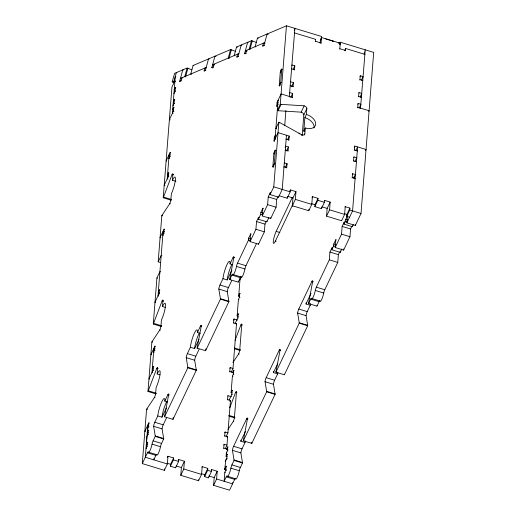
<?xml version="1.0" encoding="UTF-8"?>
<svg xmlns="http://www.w3.org/2000/svg" width="516" height="516" viewBox="0 0 516 516"><rect width="100%" height="100%" fill="white"/><g stroke="black" fill="none" stroke-linecap="round" stroke-linejoin="round"><path stroke-width="0.77" d="M235.173 478.603A2.993 0.542 -73 0 0 234.683 479.409L229.555 490.2L213.605 485.337L216.617 478.996L217.223 471.25L211.599 469.534L211.444 471.469L208.432 477.81L204.639 476.655L207.651 470.315L207.8 468.38L202.175 466.664L201.562 474.41L198.55 480.744L180.768 475.326L183.78 468.986L184.393 461.24L178.762 459.524L178.607 461.459L175.595 467.799L170.435 466.225L173.447 459.885L173.602 457.95L167.971 456.234L167.365 463.981L164.352 470.321L142.306 463.594L146.563 409.452A2.993 0.542 -73 0 1 146.847 408.93L154.49 397.385A2.993 0.542 -73 0 0 155.651 393.34L156.109 387.529A10.475 1.896 -73 0 0 160.154 373.352A10.475 1.896 -73 0 0 157.174 373.965L157.632 368.153L158.16 368.314M155.897 393.889L147.982 391.47L151.872 342.011A2.993 0.542 -73 0 1 152.156 341.489L159.799 329.943A2.993 0.542 -73 0 0 160.96 325.893L161.411 320.081A10.475 1.896 -73 0 0 165.462 305.904A10.475 1.896 -73 0 0 162.482 306.523L162.94 300.712L163.469 300.873M161.205 326.441L153.291 324.029L156.916 277.956L159.928 271.616L160.631 271.835M160.65 262.567L158.186 261.812L161.811 215.746A2.993 0.542 -73 0 1 162.089 215.224L169.738 203.678A2.993 0.542 -73 0 0 170.893 199.627L171.351 193.816A10.475 1.896 -73 0 0 175.395 179.639A10.475 1.896 -73 0 0 172.421 180.258L172.879 174.447L173.402 174.608M171.144 200.176L163.224 197.763L171.938 87.107L174.943 80.767M147.376 444.689L146.325 444.366L146.957 436.291L147.969 434.162L148.273 430.286L148.802 430.447M146.557 448.378L146.028 448.217L147.028 446.108L147.337 442.231L147.86 442.393M148.079 429.009L147.55 428.848L148.556 426.732L148.86 422.862L149.388 423.023M149.679 379.06L148.976 378.847L152.988 370.398L153.291 366.521L153.82 366.683M154.116 352.331L153.587 352.17L154.587 350.054L154.897 346.184L155.419 346.346M155.535 302.331L155.006 302.17L159.025 293.72L159.328 289.844L159.857 290.005M163.327 235.296L162.798 235.135L163.798 233.026L164.107 229.149L164.63 229.31M164.746 185.296L164.217 185.134L168.235 176.685L168.538 172.815L169.067 172.976M169.358 158.618L168.829 158.457L169.835 156.348L170.138 152.472L170.667 152.633M169.899 119.802L169.377 119.641L173.389 111.192L173.692 107.315L174.221 107.476M173.518 105.774L172.989 105.612L173.995 103.497L174.298 99.62L174.827 99.781M173.931 93.667L174.937 91.551L175.24 87.675L175.769 87.836M153.845 458.705L153.762 459.833L155.877 455.376A2.993 0.542 -73 0 1 156.722 454.68A5.986 1.084 -73 0 0 158.412 453.274A5.986 1.084 -73 0 0 160.502 446.708A2.993 0.542 -73 0 1 161.553 443.425L163.669 438.974A2.993 0.542 -73 0 0 163.669 438.503L162.069 428.867A2.993 0.542 -73 0 1 163.224 424.816L166.487 417.954M164.352 470.321L164.469 468.863M170.435 466.225L170.59 464.284L173.602 457.95M175.595 467.799L175.646 467.193M180.768 475.326L181.38 467.573L184.393 461.24M198.55 480.744L198.641 479.661M204.639 476.655L204.794 474.714L207.8 468.38M208.432 477.81L208.49 477.081M213.605 485.337L214.217 477.59L217.223 471.25M223.66 448.539L224.15 444.27L226.969 445.127L225.273 448.694M224.621 436.272L225.118 432.002L227.93 432.86L226.053 436.82M227.485 399.952L227.975 395.682L231.497 396.752M229.691 371.862L230.188 367.592L233 368.45L231.116 372.41M233.516 323.274L234.012 319.004L237.528 320.075M226.666 466.425L226.143 466.264L225.834 470.134L224.834 472.25L224.118 481.286L226.24 476.836A2.993 0.542 -73 0 1 227.079 476.133A5.986 1.084 -73 0 0 228.769 474.733A5.986 1.084 -73 0 0 230.865 468.167A2.993 0.542 -73 0 1 231.916 464.884L234.032 460.427A2.993 0.542 -73 0 0 234.032 459.962L232.432 450.32A2.993 0.542 -73 0 1 233.587 446.276L246.635 418.811A2.993 0.542 -73 0 1 247.487 418.637L248.015 418.798M224.744 469.405L225.769 460.304A2.245 1.4 25.3 0 1 226.827 459.382M227.13 456.75L226.079 456.428L226.356 452.874L227.363 450.765L227.666 446.888L228.195 447.05M226.969 445.127L227.627 436.736L224.815 435.878M227.93 432.86L230.484 400.416L227.672 399.558M232.148 392.986L231.097 392.663L232.394 376.203L233.393 374.087L233.703 370.211L234.225 370.372M233 368.45L236.522 323.738L233.703 322.881M238.186 316.308L237.128 315.986L238.424 299.525L239.43 297.41L239.734 293.533L240.263 293.694M225.208 461.491L226.776 458.189L227.079 454.319L227.608 454.473M229.033 400.235L231.794 394.424L232.097 390.554L232.626 390.715M235.07 323.558L237.831 317.746L238.134 313.876L238.663 314.038M239.624 280.298L241.043 276.911M228.04 429.351L233.297 421.417A2.993 0.542 -73 0 0 234.451 417.367L236.438 392.186L236.967 392.347M232.871 362.632L238.605 353.97A2.993 0.542 -73 0 0 239.759 349.919L241.746 324.738L242.275 324.899M240.791 276.853A2.993 0.542 -73 0 0 240.301 277.66L238.186 282.117L229.743 279.543L231.858 275.086A2.993 0.542 -73 0 1 232.703 274.389A5.986 1.084 -73 0 0 234.393 272.99A5.986 1.084 -73 0 0 236.483 266.417A2.993 0.542 -73 0 1 237.534 263.134L248.512 240.024L248.667 238.082L250.673 233.858L251.202 234.019M266.353 221.203L264.972 224.112L264.36 231.858L258.51 244.184L250.066 241.604L250.673 233.858M232.671 482.518L232.561 483.86L216.617 478.996M250.066 241.604L255.917 229.285L256.529 221.538L258.535 217.313L259.064 217.475M268.862 217.539L266.824 221.822L258.381 219.248L258.535 217.313M258.381 219.248L260.709 214.353L260.864 212.411L262.87 208.187L263.399 208.348M258.51 244.184L258.568 243.455M277.937 196.822L276.679 199.466L276.073 207.213L270.7 218.513L262.257 215.933L262.87 208.187M262.257 215.933L267.63 204.639L268.236 196.893L270.242 192.668L270.771 192.823M266.824 221.822L266.882 221.093M274.551 141.261L274.022 141.1L274.325 137.23L275.331 135.115L275.86 135.276M277.292 106.393L276.77 106.231L277.073 102.361L281.085 93.912L292.346 97.343L292.153 97.737M286.232 135.753L286.483 135.224L282.213 189.43L278.537 197.177L270.094 194.603L270.242 192.668M270.7 218.513L270.777 217.539M270.094 194.603L273.77 186.857L278.859 122.189A2.993 1.864 25.4 0 1 279.659 122.518L301.879 134.882A2.993 1.864 25.4 0 0 304.846 133.799L305.304 127.987A10.475 6.534 25.4 0 0 315.689 124.214A10.475 6.534 25.4 0 0 306.369 114.429L306.827 108.618A2.993 1.864 25.4 0 0 304.163 105.825L281.085 104.374A2.993 1.864 25.4 0 1 280.278 104.206L277.266 110.547A2.993 1.864 25.4 0 0 278.079 110.714L301.157 112.159A2.993 1.864 25.4 0 1 303.814 114.958L302.208 135.418M280.278 104.206L286.445 25.8L321.668 36.533L319.901 42.957M278.537 197.177L278.601 196.332M284.742 125.42L285.909 110.572M294.475 28.554L294.9 28.374L289.276 97.014M286.625 168.003L287.122 163.733L284.303 162.875M287.947 151.214L288.438 146.944L285.625 146.086L285.064 147.273M288.799 140.358L289.295 136.089L278.04 132.651L274.022 141.1M292.346 97.343L292.649 93.467L289.837 92.609L289.644 93.009M293.011 86.881L293.501 82.612L290.689 81.754M294.333 70.092L294.823 65.822L292.011 64.964L291.824 65.358M279.201 195.77L287.18 198.202L287.283 196.867M287.18 198.202L290.192 191.862L290.34 189.927L295.971 191.642L295.358 199.389L292.353 205.729L308.768 210.734L311.78 204.394L312.386 196.648L318.017 198.363L317.862 200.298L314.857 206.639L321.378 208.625L324.39 202.291L324.545 200.356L330.169 202.072L329.563 209.819L326.551 216.159L341.605 220.745L344.617 214.411L345.223 206.658L349.913 208.09L349.764 210.025L346.752 216.365L349.564 217.223M292.353 205.729L292.959 197.976L295.971 191.642M304.685 131.399A10.475 6.534 25.4 0 1 303.795 131.161L304.866 117.596L306.369 114.429M315.334 41.699L315.676 39.364L294.533 32.921L294.346 33.314M320.965 43.415L321.584 37.533L340.347 43.254L339.728 49.136M308.768 210.734L308.794 210.373M308.826 210.006L308.884 209.283M314.857 206.639L315.005 204.704L318.017 198.363M321.378 208.625L321.455 207.658M326.551 216.159L327.163 208.406L330.169 202.072M345.352 50.852L345.694 48.517L364.896 54.373L364.709 54.767M339.638 252.008L338.38 254.652L337.774 262.399L324.783 289.74A2.993 0.542 -73 0 0 323.732 293.024A5.986 1.084 -73 0 1 321.636 299.59A5.986 1.084 -73 0 1 319.952 300.989A2.993 0.542 -73 0 0 319.107 301.692L316.992 306.149L308.542 303.569L310.664 299.119A2.993 0.542 -73 0 1 311.509 298.416A5.986 1.084 -73 0 0 313.193 297.016A5.986 1.084 -73 0 0 315.289 290.45A2.993 0.542 -73 0 1 316.34 287.167L329.324 259.825L329.937 252.079L331.943 247.854L332.472 248.015M341.844 248.976L340.238 252.363L331.794 249.789L331.943 247.854M331.794 249.789L333.633 245.919L333.781 243.978L335.793 239.753L336.316 239.914M351.828 226.337L350.577 228.981L349.964 236.728L343.624 250.079L335.181 247.506L335.793 239.753M341.605 220.745L341.644 220.261M335.181 247.506L341.521 234.154L342.134 226.408L344.14 222.183L345.198 222.506M340.238 252.363L340.276 251.879M340.302 251.518L340.341 251.034M353.363 224.737L352.428 226.692L343.985 224.118L344.14 222.183M343.985 224.118L347.126 215.901M343.624 250.079L343.708 248.989M346.752 216.365L346.907 214.43L349.913 208.09M338.283 43.17L340.431 42.254L373.694 52.406L361.019 213.463L355.33 225.434L346.887 222.854L347.436 215.952M352.125 177.975L352.622 173.705L355.434 174.563L353.931 177.73A2.245 0.406 -73 0 1 353.847 178.31M353.447 161.186L353.944 156.916L356.756 157.773L354.873 161.734M354.305 150.33L354.795 146.06L366.057 149.492L365.554 150.549M357.659 107.709L358.149 103.439L360.968 104.296L359.084 108.257M358.51 96.853L359.007 92.583L361.819 93.441L360.316 96.608A2.245 0.406 -73 0 1 360.213 97.285M359.833 80.064L360.329 75.794L363.141 76.652L361.445 80.219M353.995 176.924L353.931 177.73L354.46 177.891M352.428 226.692L352.505 225.724M355.33 225.434L355.421 224.344M169.209 394.766L168.68 394.605L164.63 416.141A2.993 0.542 -73 0 0 164.54 416.786L172.983 419.36L196.267 370.353A2.999 0.542 -73 0 0 196.267 369.882L194.667 360.245A2.993 0.542 -73 0 1 195.828 356.195L199.086 349.332M173.324 417.373L173.073 418.721A2.993 0.542 -73 0 0 172.983 419.36M231.684 280.71L228.427 287.573A2.993 0.542 -73 0 0 227.266 291.624L228.872 301.26A2.999 0.542 -73 0 1 228.865 301.731L205.587 350.738L197.138 348.165A2.993 0.542 -73 0 1 197.228 347.52L201.279 325.983L201.808 326.144M205.923 348.752L205.671 350.1A2.993 0.542 -73 0 0 205.587 350.738M229.743 279.543A2.993 0.542 -73 0 1 229.826 278.898L233.877 257.361L234.406 257.523M277.84 372.236A10.475 1.896 -73 0 0 277.64 373.887L274.628 380.228A2.993 0.542 -73 0 0 273.474 384.278L275.073 393.914A2.999 0.542 -73 0 1 275.073 394.379L251.789 443.392L243.346 440.812A2.986 0.542 -73 0 1 243.436 440.174L247.487 418.637M310.439 303.614A10.475 1.896 -73 0 0 310.239 305.266L307.233 311.606A2.993 0.542 -73 0 0 306.072 315.657L307.671 325.293A2.999 0.542 -73 0 1 307.671 325.757L284.387 374.771L275.944 372.191A2.986 0.542 -73 0 1 276.034 371.552L280.085 350.016L280.614 350.177M308.542 303.569A2.986 0.542 -73 0 1 308.632 302.931L312.683 281.394L313.212 281.555M174.511 82.624L172.215 81.928L174.569 73.369L187.115 68.035A2.993 0.445 15.4 0 1 187.895 68.293L191.797 69.731M172.215 81.928L173.976 81.18L176.33 72.621L176.859 72.782M180.161 81.457L179.632 81.296L182.767 69.879L183.296 70.041M179.632 81.296L180.916 80.748L181.703 77.897L182.232 78.058M187.115 68.035L184.76 76.594A2.993 0.445 15.4 0 1 185.444 76.82M185.541 76.852L187.895 68.293M235.264 51.252L231.355 49.813A2.993 0.445 15.4 0 0 230.581 49.555L193.094 65.493L190.739 74.052A2.993 0.445 15.4 0 0 191.462 74.259M204.62 71.053L204.097 70.892L204.878 68.041L205.936 68.364M204.097 70.892L205.381 70.344L208.522 58.934L209.051 59.095M212.876 67.931L211.818 67.609L214.959 56.199L216.017 56.515M211.818 67.609L213.108 67.061L213.895 64.21L214.417 64.371M230.581 49.555L228.227 58.114A2.993 0.445 15.4 0 1 228.91 58.34M229.001 58.373L231.355 49.813M256.175 42.357L252.272 40.919A2.993 0.445 15.4 0 0 251.492 40.661L236.554 47.014L234.2 55.573A2.993 0.445 15.4 0 0 234.928 55.78M237.328 57.147L236.799 56.986L237.586 54.135L238.644 54.457M236.799 56.986L238.089 56.438L241.23 45.027L241.759 45.189M245.055 53.864L244.526 53.703L247.667 42.286L248.196 42.447M244.526 53.703L245.816 53.154L246.596 50.304L247.125 50.465M251.492 40.661L249.138 49.22A2.993 0.445 15.4 0 1 249.821 49.446M249.918 49.478L252.272 40.919M286.445 25.8L257.471 38.12L255.117 46.679A2.993 0.445 15.4 0 0 255.839 46.885M263.205 46.143L262.676 45.982L263.463 43.131L265.043 43.615M262.676 45.982L263.966 45.44L267.101 34.024L268.159 34.346M294.314 30.515L294.9 28.374M339.844 44.395L340.431 42.254M364.083 54.109L365.257 49.826L360.471 108.566M163.224 197.763A2.999 0.542 -73 0 0 163.52 197.073L172.028 174.621A2.993 0.542 -73 0 1 172.879 174.447M153.291 324.029A2.999 0.542 -73 0 0 153.581 323.339L162.089 300.886A2.993 0.542 -73 0 1 162.94 300.712M147.982 391.47A2.999 0.542 -73 0 0 148.273 390.786L156.78 368.334A2.993 0.542 -73 0 1 157.632 368.153M235.044 340.354L240.895 324.912A2.993 0.542 -73 0 1 241.746 324.738M229.736 407.801L235.586 392.36A2.993 0.542 -73 0 1 236.438 392.186M175.24 87.675L174.234 89.79L175.292 90.113M174.298 99.62L173.299 101.736L174.085 101.975M173.692 107.315L172.692 109.431L173.744 109.753M170.138 152.472L166.126 160.921L166.655 161.082M168.538 172.815L167.532 174.924L168.59 175.246M160.618 237.76L160.089 237.599L164.107 229.149M158.186 261.812L161.198 255.478L161.901 255.691M159.328 289.844L158.322 291.959L159.38 292.282M154.897 346.184L150.878 354.634L151.407 354.795M293.133 69.389L294.823 65.822M276.77 106.231L277.769 104.122L278.298 104.284M153.291 366.521L152.291 368.637L153.349 368.959M278.079 110.714L281.085 104.374M290.198 86.024L290.385 85.624L293.198 86.482M291.624 86.572L293.501 82.612M315.489 39.764L315.676 39.364M278.859 122.189L275.847 128.529A2.993 1.864 25.4 0 1 276.55 128.806M290.766 97.427L292.649 93.467M279.472 122.918L279.659 122.518M320.268 40.306L320.455 39.906M320.642 39.513L321.584 37.533M148.86 422.862L144.848 431.312L145.551 431.524M285.987 139.501L286.174 139.101L288.992 139.959M148.273 430.286L147.273 432.402L148.324 432.718M287.599 139.649L289.295 136.089M301.157 112.159L304.163 105.825M142.306 463.594L147.434 452.803A2.993 0.542 -73 0 1 148.279 452.1A5.986 1.084 -73 0 0 149.963 450.7A5.986 1.084 -73 0 0 152.059 444.134A2.993 0.542 -73 0 1 153.11 440.851L155.226 436.401A2.993 0.542 -73 0 0 155.226 435.93L153.626 426.293A2.993 0.542 -73 0 1 154.781 422.243L157.793 415.909A10.475 1.896 -73 0 1 161.843 401.732A10.475 1.896 -73 0 1 164.817 401.119L167.635 401.977M164.817 401.119L167.829 394.779A2.993 0.542 -73 0 1 168.68 394.605M164.54 416.786L187.824 367.773A2.999 0.542 -73 0 0 187.824 367.308L186.224 357.672A2.993 0.542 -73 0 1 187.385 353.621L190.391 347.281A10.475 1.896 -73 0 1 194.442 333.11A10.475 1.896 -73 0 1 197.415 332.498L200.234 333.355M197.415 332.498L200.427 326.157A2.993 0.542 -73 0 1 201.279 325.983M197.138 348.165L220.422 299.151A2.999 0.542 -73 0 0 220.422 298.687L218.823 289.05A2.993 0.542 -73 0 1 219.984 285L222.989 278.659A10.475 1.896 -73 0 1 227.04 264.489A10.475 1.896 -73 0 1 230.02 263.876L232.832 264.734M230.02 263.876L233.026 257.536A2.993 0.542 -73 0 1 233.877 257.361M146.325 444.366L147.337 442.231M286.561 150.904L288.438 146.944M303.814 114.958L306.827 108.618M157.793 415.909L162.018 417.192L166.365 408.04M190.391 347.281L194.616 348.571L198.963 339.418M222.989 278.659L227.214 279.949L231.897 270.094M339.78 44.441L340.347 43.254M283.813 167.145L284 166.745L286.812 167.603M285.425 167.3L287.122 163.733M301.692 135.276L301.879 134.882M303.795 131.161L305.304 127.987M304.279 134.992L304.846 133.799M344.752 50.497L345.694 48.517M239.031 276.318L241.146 276.963A5.986 1.084 -73 0 0 242.836 275.563A5.986 1.084 -73 0 0 244.926 268.997A2.993 0.542 -73 0 1 245.977 265.714L256.407 243.765M238.482 296.178L239.734 293.533M289.779 191.114L289.966 190.72M290.153 190.32L290.34 189.927M167.41 457.421L167.971 456.234M233.445 320.191L234.012 319.004M276.195 241.327L275.402 241.082A7.482 1.355 -73 0 1 273.274 241.52A7.482 1.355 -73 0 1 276.163 231.4L292.366 197.293M237.128 315.986L238.134 313.876M275.402 241.082L292.127 205.878A7.482 1.355 -73 0 0 292.869 204.143M236.141 324.525L236.522 323.738M359.949 76.587L360.329 75.794M178.194 460.711L178.762 459.524M358.82 92.977L359.007 92.583M229.807 368.385L230.188 367.592M312.012 197.441L312.386 196.648M357.775 104.232L358.149 103.439M361.329 97.711L361.516 97.318L358.697 96.46M232.445 372.855L233.703 370.211M227.788 396.075L227.975 395.682M231.097 392.663L232.097 390.554M324.351 200.75L324.545 200.356M229.923 401.603L230.11 401.203M230.297 400.809L230.484 400.416M368.727 111.54L369.101 110.746L357.846 107.315M201.982 467.057L202.175 466.664M354.234 147.247L354.795 146.06M355.853 150.614L357.614 146.918L352.576 210.883L346.887 222.854M353.757 157.309L353.944 156.916M357.117 151.188L357.304 150.788L354.492 149.93M224.744 432.795L225.118 432.002M211.218 470.328L211.599 469.534M227.253 437.529L227.627 436.736M223.776 445.063L224.15 444.27M352.247 174.498L352.622 173.705M226.408 449.533L227.666 446.888M354.943 178.833L355.131 178.439L352.318 177.581M226.079 456.428L227.079 454.319M345.036 207.058L345.223 206.658M243.346 440.812L266.63 391.805A2.999 0.542 -73 0 0 266.63 391.341L265.031 381.698A2.993 0.542 -73 0 1 266.185 377.654L279.233 350.19A2.993 0.542 -73 0 1 280.085 350.016M275.944 372.191L299.228 323.184A2.999 0.542 -73 0 0 299.228 322.719L297.629 313.077A2.993 0.542 -73 0 1 298.79 309.032L311.832 281.568A2.993 0.542 -73 0 1 312.683 281.394M224.634 469.431L226.143 466.264M233.413 478.061L235.528 478.706A5.986 1.084 -73 0 0 237.212 477.306A5.986 1.084 -73 0 0 239.308 470.74A2.993 0.542 -73 0 1 240.359 467.457L242.475 463A2.993 0.542 -73 0 0 242.475 462.536L240.875 452.9A2.993 0.542 -73 0 1 242.03 448.849L245.042 442.509L240.824 441.225L245.506 431.363M277.64 373.887L273.422 372.604L277.769 363.445M310.239 305.266L306.02 303.982L311.038 293.417M206.168 67.493L180.413 78.438L181.948 78.909M238.876 53.587L212.605 64.758L214.14 65.222M264.747 42.583L245.313 50.845L246.848 51.316M332.659 41.454L333.297 41.177L325.796 38.893M315.521 41.306L321.152 43.022M339.915 48.743L345.546 50.458M263.966 45.44L264.489 45.595M360.02 79.67L362.838 80.528M245.816 53.154L246.345 53.316M291.708 68.841L294.52 69.699M282.284 69.596L281.755 69.434A2.245 0.406 -73 0 0 281.117 69.563A2.245 0.406 -73 0 0 280.252 72.601L279.233 85.514L279.936 85.727M238.089 56.438L238.618 56.599M360.316 96.608L360.839 96.769M280.781 72.762L280.252 72.601L281.755 69.434L280.743 82.347A2.245 0.406 -73 0 1 279.872 85.385A2.245 0.406 -73 0 1 279.233 85.514L280.743 82.347L281.265 82.508M213.108 67.061L213.637 67.222M205.381 70.344L205.91 70.505M278.782 100.465L278.072 100.246L275.028 138.991L275.731 139.204M277.073 102.361L278.13 102.684M175.814 76.574L175.292 76.413L172.383 113.301L173.086 113.52M180.916 80.748L181.445 80.909M173.976 81.18L175.511 81.644M174.937 91.551L175.459 91.713M173.995 103.497L174.524 103.658M353.634 160.792L356.453 161.65M274.325 137.23L275.383 137.553M173.389 111.192L173.918 111.353M285.322 149.963L288.134 150.82M275.899 150.717L275.37 150.556A2.245 0.406 -73 0 0 274.731 150.685A2.245 0.406 -73 0 0 273.867 153.723L272.848 166.636L273.906 166.958M169.377 119.641L170.08 119.854M274.57 153.936L273.867 153.723L275.37 150.556L274.357 163.469A2.245 0.406 -73 0 1 273.486 166.507A2.245 0.406 -73 0 1 272.848 166.636L274.357 163.469L274.886 163.63M170.19 154.903L169.138 154.587L167.229 178.8L167.932 179.013M273.77 186.857L290.192 191.862M317.862 200.298L324.39 202.291M349.764 210.025L361.019 213.463M169.835 156.348L170.364 156.509M287.683 196.37L292.959 197.976M311.49 203.626L315.005 204.704M321.881 206.8L327.163 208.406M344.559 213.714L346.907 214.43M295.358 199.389L311.78 204.394M329.563 209.819L344.617 214.411M345.494 219.332L347.603 219.977M268.236 196.893L276.679 199.466M345.339 221.267L346.926 221.751M292.127 205.878L292.92 206.116M172.028 174.621L173.079 174.943M342.134 226.408L350.577 228.981M267.63 204.639L276.073 207.213M168.235 176.685L168.764 176.846M172.421 180.258L175.937 181.329M341.521 234.154L349.964 236.728M260.864 212.411L262.973 213.056M260.709 214.353L262.296 214.83M164.217 185.134L164.927 185.354M333.781 243.978L335.897 244.623M256.529 221.538L264.972 224.112M333.633 245.919L335.742 246.558M163.52 197.073L170.906 199.331M276.163 231.4L279.859 232.523M170.893 199.627L171.422 199.789M255.917 229.285L264.36 231.858M329.937 252.079L338.38 254.652M169.738 203.678L170.267 203.839M329.324 259.825L337.774 262.399M248.667 238.082L250.776 238.727M248.512 240.024L250.628 240.662M162.089 215.217L162.617 215.378M161.811 215.746L162.34 215.907M164.507 231.69L163.101 231.265L158.019 295.829L158.722 296.049M163.798 233.026L164.327 233.187M233.026 257.536L234.083 257.858M311.832 281.568L312.889 281.891M160.089 237.599L160.792 237.811M237.534 263.134L245.977 265.714M316.34 287.167L324.783 289.74M236.483 266.417L244.926 268.997M315.289 290.45L323.732 293.024M232.703 274.389L233.226 274.551M233.754 274.712L235.341 275.189M235.87 275.351L236.921 275.673M237.45 275.834L238.508 276.157M311.509 298.416L319.952 300.989M241.004 277.395L241.533 277.556M231.858 275.086L240.301 277.66M310.664 299.119L319.107 301.692M229.826 278.898L230.355 279.059M308.632 302.931L309.161 303.092M219.984 285L228.427 287.573M298.79 309.032L307.233 311.606M218.823 289.05L227.266 291.624M297.629 313.077L306.072 315.657M239.43 297.41L239.959 297.571M238.424 299.525L238.953 299.686M156.916 277.956L157.619 278.169M220.422 298.687L228.872 301.26M299.228 322.719L307.671 325.293M220.422 299.151L228.865 301.731M299.228 323.184L307.671 325.757M159.025 293.72L159.554 293.881M237.831 317.746L238.353 317.908M162.089 300.886L163.146 301.209M240.895 324.912L241.946 325.235M155.006 302.17L155.716 302.382M162.482 306.523L165.294 307.381M200.427 326.157L201.485 326.48M279.233 350.19L280.291 350.512M153.581 323.339L161.495 325.757M234.496 348.016L240.301 349.784M160.96 325.893L161.482 326.054M239.759 349.919L240.288 350.08M234.735 348.861L240.011 350.467M159.799 329.943L160.328 330.105M238.605 353.97L239.134 354.131M197.228 347.52L197.757 347.681M276.034 371.552L276.557 371.713M152.156 341.482L152.684 341.644M151.872 342.011L152.401 342.173M187.385 353.621L195.828 356.195M266.185 377.654L274.628 380.228M186.224 357.672L194.667 360.245M265.031 381.698L273.474 384.278M154.948 348.616L153.891 348.294L151.988 372.507L152.691 372.726M229.884 371.468L233.754 372.649M154.587 350.054L155.116 350.216M233.393 374.087L233.922 374.248M232.394 376.203L232.916 376.358M187.824 367.308L196.267 369.882M266.63 391.341L275.073 393.914M187.824 367.773L196.267 370.353M266.63 391.805L275.073 394.379M156.78 368.334L157.838 368.65M235.586 392.36L236.638 392.682M152.988 370.398L153.516 370.559M231.794 394.424L232.323 394.585M157.174 373.965L159.986 374.822M167.829 394.779L168.887 395.101M246.635 418.811L247.693 419.134M148.273 390.786L156.193 393.198M228.665 415.296L234.47 417.07M155.651 393.34L156.174 393.502M234.451 417.367L234.98 417.528M228.898 416.148L234.703 417.915M154.49 397.385L155.019 397.546M233.297 421.417L233.825 421.578M146.847 408.93L147.376 409.091M146.563 409.452L147.092 409.614M243.436 440.174L243.958 440.335M251.35 442.586L251.879 442.747A2.986 0.542 -73 0 0 251.789 443.392M154.781 422.243L163.224 424.816M233.587 446.276L242.03 448.849M153.626 426.293L162.069 428.867M232.432 450.32L240.875 452.9M148.563 425.19L147.853 424.971L145.319 457.26L167.365 463.981M223.847 448.146L228.066 449.43M148.556 426.732L149.085 426.893M227.363 450.765L227.885 450.926M226.356 452.874L226.885 453.035M155.226 435.93L163.669 438.503M234.032 459.962L242.475 462.536M147.969 434.162L148.498 434.324M155.226 436.401L163.669 438.974M226.776 458.189L227.304 458.35M234.032 460.427L242.475 463M153.11 440.851L161.553 443.425M231.916 464.884L240.359 467.457M152.059 444.134L160.502 446.708M230.865 468.167L239.308 470.74M147.028 446.108L147.557 446.269M225.834 470.134L226.363 470.295M224.834 472.25L225.363 472.411M148.279 452.1L153.555 453.712M154.084 453.874L156.722 454.68M227.079 476.133L229.723 476.939M230.246 477.1L231.303 477.423M231.832 477.584L232.884 477.9M173.447 459.885L178.607 461.459M207.651 470.315L211.444 471.469M147.434 452.803L155.877 455.376M226.24 476.836L234.683 479.409M167.074 463.213L170.59 464.284M176.104 465.967L181.38 467.573M201.627 473.752L204.794 474.714M208.935 475.978L214.217 477.59M183.78 468.986L201.562 474.41M226.182 470.05L225.318 469.263A1.671 1.038 25.4 0 1 225.118 468.612M258.252 38.339A2.993 0.445 15.4 0 1 257.471 38.12M237.283 47.22A2.993 0.445 15.4 0 1 236.554 47.014M193.816 65.7A2.993 0.445 15.4 0 1 193.094 65.493M235.483 478.571A2.993 0.542 -73 0 1 235.528 478.706M245.042 442.509A10.475 1.896 -73 0 1 245.242 440.858M284.387 374.771A2.986 0.542 -73 0 1 284.458 374.216M316.992 306.149A2.986 0.542 -73 0 1 317.056 305.595M298.996 133.373A7.482 1.355 -73 0 1 299.796 133.883M273.422 372.604A10.475 1.896 -73 0 1 273.538 371.533M306.02 303.982A10.475 1.896 -73 0 1 306.136 302.911M240.824 441.225A10.475 1.896 -73 0 1 240.933 440.154M239.772 297.287A2.245 1.4 25.4 0 1 238.734 295.649L239.998 279.504A2.245 1.4 25.4 0 1 240.869 278.614M241.107 276.828A2.993 0.542 -73 0 1 241.146 276.963M238.186 282.117A2.993 0.542 -73 0 1 238.269 281.478M227.214 279.949A10.475 1.896 -73 0 1 231.89 264.547M194.616 348.571A10.475 1.896 -73 0 1 199.292 333.168M162.018 417.192A10.475 1.896 -73 0 1 167.01 401.248M304.866 117.596A10.475 6.534 25.4 0 1 314.096 127.981"/></g></svg>
